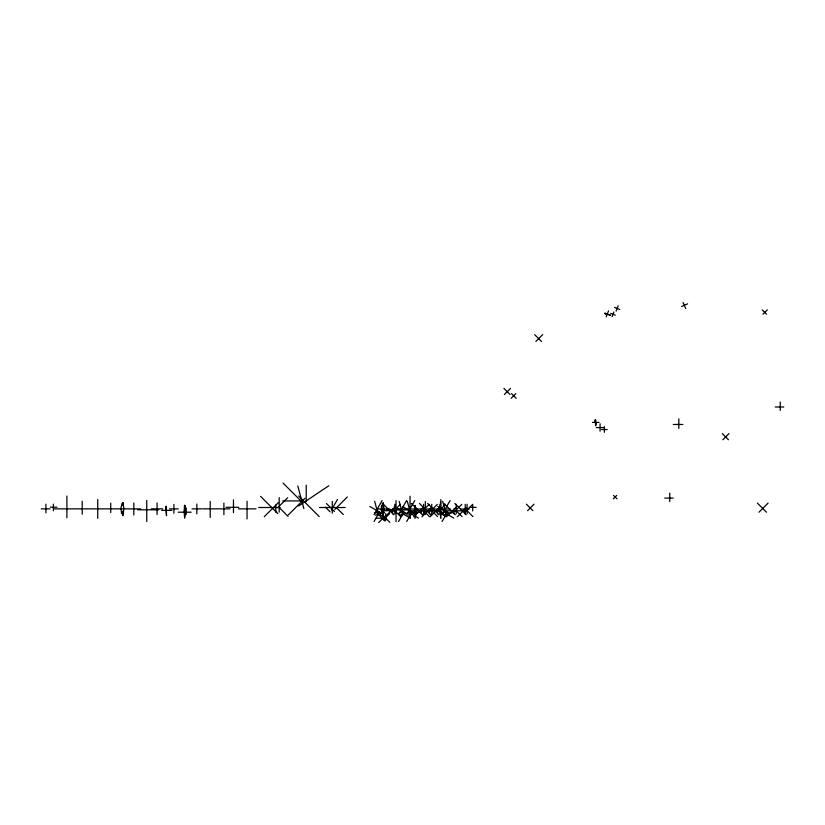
<?xml version="1.0" encoding="UTF-8"?>
<svg xmlns="http://www.w3.org/2000/svg" width="825" height="825" viewBox="0 0 825 825"><rect width="100%" height="100%" fill="white"/><g stroke="black" fill="none" stroke-linecap="round" stroke-linejoin="round"><path stroke-width="1.24" d="M165.743 507.365L166.516 515.718L166.299 506.199L166.31 509.633L166.186 507.148C165.959 514.779 166.485 503.095 165.784 509.417M606.2 316.893L608.551 310.829M612.119 316.625L613.903 312.015M616.12 311.066L618.162 305.797M331.444 509.953L337.497 499.455M374.076 514.511L382.099 500.61M374.055 521.503L378.355 514.058M398.558 514.511L406.581 500.61M398.537 521.503L402.837 514.058M406.715 514.511L414.738 500.61M406.694 521.503L410.994 514.058M442.076 514.511L450.099 500.61M442.056 521.503L446.356 514.058M264.299 516.667L278.272 502.693M277.757 507.653L287.667 497.753M288.327 514.934L304.93 498.331M334.826 509.458L347.325 496.97M535.858 341.457L542.695 334.62M504.384 394.525L510.531 388.389M378.716 522.493L385.265 515.945M384.997 516.832L394.216 507.602M385.028 518.265L389.668 513.624M393.876 510.881L400.414 504.343M511.129 398.31L515.811 393.628M413.758 516.832L422.978 507.602M422.637 510.881L429.175 504.343M421.915 516.832L431.135 507.602M430.794 510.881L437.332 504.343M430.073 516.832L439.302 507.602M438.962 510.881L445.49 504.343M446.397 516.832L455.617 507.602M455.276 510.881L461.814 504.343M457.277 516.832L466.496 507.602M466.156 510.881L472.694 504.343L472.663 510.943M527.557 510.665L534.033 504.199M762.95 314.201L767.322 309.829M613.284 498.857L616.708 495.443M722.803 439.756L728.939 433.62M758.959 512.222L768.075 503.106M298.588 506.003L328.824 485.76M681.522 306.518L687.576 303.847M374.622 513.006L379.211 511.778M375.22 515.161L384.471 512.686M399.104 513.006L403.693 511.778M407.261 513.006L411.85 511.778M399.702 515.161L408.952 512.686M407.859 515.161L417.11 512.686M442.623 513.006L447.212 511.778M443.221 515.161L452.471 512.686M775.242 406.993L783.75 406.993M592.556 422.39L599.053 422.39M673.231 424.473L682.852 424.473M596.31 427.567L603.694 427.567M601.58 429.526L607.221 429.526M664.723 498.083L673.221 498.083M282.738 500.93L300.63 500.93M50.325 507.2L56.946 507.2M226.009 507.293L238.838 507.293M469.621 507.365L476.242 507.365M258.658 507.519L280.067 507.519M319.399 507.519L332.145 507.519M332.846 507.519L345.283 507.519M41.25 508.87L49.933 508.87M54.11 508.87L87.512 508.87M88.285 508.87L140.632 508.87M151.212 508.87L162.731 508.87M169.496 508.87L178.324 508.87M192.019 508.87L201.836 508.87M202.847 508.839L218.8 508.839M219.667 508.87L230.01 508.87M238.394 508.87L256.059 508.87M376.695 509.025L389.926 509.025M397.248 509.025L430.65 509.025M431.413 509.025L450.316 509.025M460.546 509.025L469.229 509.025M137.62 509.809L158.699 509.809M386.915 509.963L407.993 509.963M161.669 510.386L171.827 510.386M381.356 510.665L383.13 515.811L382.986 511.356L383.604 513.098L383.924 508.272L383.233 502.683L382.8 505.23L382.449 503.384L381.923 507.045L381.686 505.983L381.377 506.694L381.356 510.665L395.402 510.788M410.035 510.788L414.408 510.788M415.295 510.788L440.478 510.788M442.674 510.788L467.682 510.788M178.21 512.201L191.194 512.201M408.53 512.356L421.503 512.356M376.076 518.203L386.11 518.203M606.571 314.212L604.777 313.16L610.5 315.233L605.344 313.758M614.481 307.405L619.75 309.457M610.675 313.366L615.285 315.15M437.797 506.447L449.099 512.964M445.84 513.48L453.843 518.11M402.435 506.447L413.738 512.964M410.479 513.48L418.492 518.11M394.278 506.447L405.57 512.964M402.322 513.48L410.324 518.11M369.796 506.447L381.098 512.964M377.84 513.48L385.842 518.11M762.187 309.829L766.559 314.201M722.329 433.62L728.465 439.756M757.36 503.106L766.477 512.222M534.662 334.62L541.499 341.457M613.563 495.443L616.976 498.857M511.51 393.628L516.192 398.31M503.92 388.389L510.056 394.525M526.422 504.199L532.898 510.665M466.847 510.531L472.931 516.615M454.833 503.436L466.177 514.779M455.967 510.531L462.052 516.615M443.953 503.436L455.297 514.779M439.642 510.531L445.727 516.615M427.628 503.436L438.983 514.779M431.485 510.531L437.57 516.615M419.471 503.436L430.825 514.779M423.328 510.531L429.402 516.615M411.314 503.436L422.658 514.779M394.567 510.531L400.651 516.615M382.552 503.436L393.907 514.779M385.512 518.018L389.833 522.338M376.984 512.985L385.038 521.039M336.28 507.519L343.303 514.532M326.473 503.518L334.527 511.572M325.442 507.179L330.093 511.83M298.702 496.062L319.223 516.584M283.058 483.058L301.434 501.435M278.798 507.127L288.018 516.337M260.597 496.372L277.798 513.573M683.079 302.507L685.75 308.56M442.664 501.28L446.325 514.934M407.313 501.28L410.963 514.934M399.145 501.28L402.806 514.934M374.663 501.28L378.324 514.934M297.794 485.956L303.868 508.633M780.264 401.981L780.264 410.479M678.82 418.883L678.82 428.505M669.735 493.072L669.735 501.569M604.385 426.669L604.385 432.321M600.074 423.802L600.074 431.186M467.105 504.271L467.105 513.841M465.218 504.353L465.218 513.037M464.867 509.118L464.867 513.862M456.225 504.271L456.225 513.841M453.987 509.118L453.987 513.862M440.859 499.579L440.859 518.482M440.519 501.641L440.519 517.595M439.9 504.271L439.9 513.841M437.662 509.118L437.662 513.862M431.743 504.271L431.743 513.841M429.505 509.118L429.505 513.862M425.339 501.456L425.339 514.346M423.586 504.271L423.586 513.841M421.348 509.118L421.348 513.862M410.035 496.238L410.035 517.935M396.041 500.61L396.041 521.689M394.824 504.271L394.824 513.841M392.587 509.118L392.587 513.862M385.698 513.573L385.698 520.379M384.11 517.017L384.11 520.389M383.12 503.601L383.12 515.171M332.279 501.394L332.279 513.253M306.23 485.152L306.23 501.631M279.19 497.64L279.19 512.15M275.798 504.983L275.798 512.181M247.046 501.249L247.046 518.904M233.465 499.847L233.465 512.676M223.895 503.095L223.895 514.645M210.21 501.476L210.21 517.44M196.845 504.034L196.845 513.862M173.889 504.415L173.889 513.243M157.08 502.992L157.08 514.522M146.747 500.445L146.747 521.534M133.825 503.023L133.825 515.017M110.725 503.126L110.725 512.634M97.732 499.424L97.732 518.317M82.201 501.291L82.201 514.181M66.897 496.073L66.897 517.77M53.367 504.157L53.367 510.778M45.922 504.199L45.922 512.872M595.671 422.771L595.66 425.793L595.526 419.698L595.722 424.39L595.671 422.771M184.821 505.684L184.779 508.437L184.553 505.199L184.119 511.727L184.666 518.183L185.646 513.521L185.934 514.491L185.852 507.798L185.542 511.809L184.903 505.684M415.14 505.849L415.099 508.592L414.872 505.364L414.428 511.882L414.985 518.337L415.955 513.686L416.243 514.656L416.161 507.963L415.862 511.964L415.14 505.849M165.856 506.756L165.856 509.881L165.856 506.756M595.238 420.059L595.238 422.06L595.238 420.059M123.74 508.107L123.43 512.933L122.812 511.191L122.956 515.646L122.43 512.779L122.244 513.82L121.481 512.758L120.955 507.798L122.275 503.219L122.626 505.065L123.059 502.518L123.74 508.107M606.839 314.222L605.003 313.552L606.87 314.273M606.88 314.016L605.313 313.438L606.88 314.057"/></g></svg>
